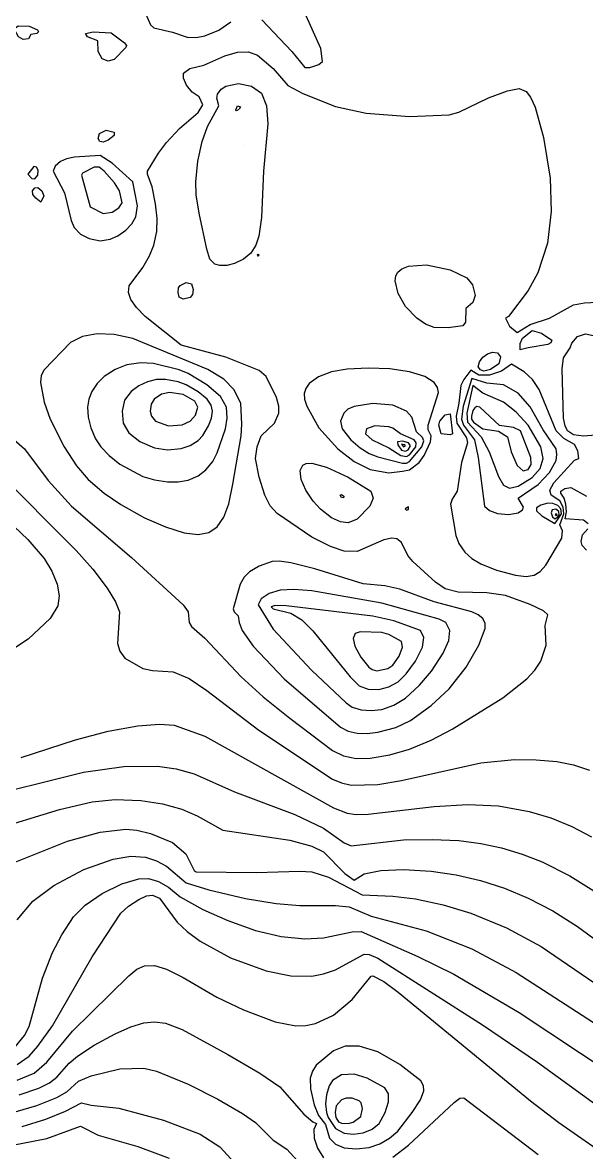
# Model space of a CAD drawing. Header units: inches. Extents: x 2608994 to 2618701, y 1261813 to 1271655.
# Drawn here: x 2612029 to 2612713, y 1266812 to 1268184 of the extents above; entities that cross this region are included whole.
import ezdxf

# ---------------------------------------------------------------- set-up
doc = ezdxf.new("R2010")
doc.units = ezdxf.units.IN
doc.header["$MEASUREMENT"] = 0

msp = doc.modelspace()

# ---------------------------------------------------------------- linework, layer by layer
for points, elevation in [([(2612319.3, 1268187.5), (2612355.7, 1268149.1), (2612371.8, 1268129.9), (2612377.6, 1268129.8), (2612388.6, 1268133.5), (2612393.1, 1268137.1), (2612390.9, 1268152.7), (2612360.8, 1268220.8)], 239), ([(2612178.8, 1268194.7), (2612184.4, 1268181.7), (2612188.5, 1268177.9), (2612210.8, 1268172.8), (2612228.8, 1268166.7), (2612239.6, 1268166.3), (2612250.4, 1268168.2), (2612267.2, 1268175.2), (2612281.7, 1268185.1)], 239), ([(2612046.4, 1268170.9), (2612039.2, 1268169.8), (2612036.1, 1268164.7), (2612029.6, 1268163.7), (2612023.9, 1268167.1), (2612018.8, 1268176.7), (2612023.6, 1268180.5), (2612036.8, 1268179.8), (2612047, 1268175.5), (2612048.4, 1268173.1), (2612046.4, 1268170.9)], 240), ([(2612140, 1268139.5), (2612132.8, 1268137.3), (2612125.6, 1268140.1), (2612120.7, 1268149.1), (2612120.4, 1268162.3), (2612108, 1268167.1), (2612105.2, 1268171.2), (2612114.8, 1268173.1), (2612136.7, 1268171.9), (2612152.8, 1268159.9), (2612155.2, 1268156.3), (2612154.5, 1268153.9), (2612140, 1268139.5)], 240), ([(2612015.2, 1267680.7), (2612031.2, 1267666.7), (2612060, 1267628.3), (2612088.4, 1267597.1), (2612161.1, 1267534.7), (2612223.8, 1267477.1), (2612230.1, 1267468.7), (2612231.4, 1267455.5), (2612234, 1267450.7), (2612250.4, 1267436.7), (2612294.4, 1267389.5), (2612321.1, 1267365.5), (2612353.6, 1267339.3), (2612405.2, 1267300.2), (2612418.4, 1267293.5), (2612434, 1267290.4), (2612450.8, 1267291), (2612474.8, 1267294.8), (2612498.8, 1267301.6), (2612524.9, 1267312.7), (2612550.6, 1267325.9), (2612611.9, 1267364.3), (2612641.1, 1267387.1), (2612651, 1267397.9), (2612658.2, 1267408.7), (2612664.6, 1267427.9), (2612663.5, 1267451.9), (2612666.8, 1267465.1), (2612661.4, 1267469.9), (2612645.2, 1267477.6), (2612615.2, 1267488.4), (2612592.4, 1267491.8), (2612557.6, 1267492.3), (2612542, 1267496.4), (2612530.3, 1267504.7), (2612502.6, 1267529.9), (2612496.8, 1267537.1), (2612489.2, 1267552.6), (2612483.2, 1267557.3), (2612477.2, 1267558.1), (2612467.6, 1267555.9), (2612435.2, 1267541.7), (2612419.6, 1267542.3), (2612402.8, 1267547.9), (2612380, 1267559.4), (2612338, 1267588.1), (2612329.6, 1267597.3), (2612323, 1267610.3), (2612316.4, 1267632.1), (2612311.9, 1267654.7), (2612313.9, 1267669.1), (2612318.8, 1267682.2), (2612334.9, 1267697.9), (2612340.1, 1267709.9), (2612339.9, 1267718.3), (2612337.2, 1267729.1), (2612324.6, 1267754.3), (2612316.4, 1267761.9), (2612275.6, 1267778), (2612221.6, 1267792.6), (2612177.8, 1267827.5), (2612167.2, 1267838.3), (2612160.4, 1267847.9), (2612157.5, 1267856.3), (2612158.5, 1267864.7), (2612174.8, 1267886.9), (2612183.2, 1267901.1), (2612188.3, 1267913.9), (2612191.8, 1267930.7), (2612192.5, 1267946.3), (2612190.5, 1267964.3), (2612186.3, 1267984.7), (2612180.5, 1268000.3), (2612180.8, 1268003.7), (2612193.9, 1268025.5), (2612203.8, 1268038.7), (2612219.5, 1268055.5), (2612242, 1268074.9), (2612247.9, 1268084.3), (2612243.2, 1268094), (2612235, 1268099.9), (2612227.9, 1268108.3), (2612224.2, 1268116.7), (2612224.4, 1268122.7), (2612232, 1268128.7), (2612249.2, 1268132.7), (2612274.4, 1268144), (2612290, 1268148.5), (2612303.2, 1268148.9), (2612314, 1268144.8), (2612333.2, 1268128.6), (2612351.2, 1268107.9), (2612369.2, 1268098), (2612408.8, 1268082.5), (2612446, 1268074.1), (2612498.8, 1268070.3), (2612546.8, 1268072.4), (2612558.8, 1268075.5), (2612594.8, 1268092.8), (2612617.6, 1268101.4), (2612632, 1268104.3), (2612640.4, 1268100.8), (2612645.5, 1268093.9), (2612651.2, 1268081.6), (2612661.3, 1268044.7), (2612669.3, 1267995.5), (2612670.5, 1267954.7), (2612666.2, 1267916.3), (2612654.6, 1267880.3), (2612642.6, 1267858.7), (2612618.8, 1267827.5), (2612615.4, 1267825.1), (2612620.1, 1267815.5), (2612629.6, 1267807.8), (2612645.2, 1267817.7), (2612668.7, 1267825.1), (2612698, 1267841.5), (2612711.2, 1267844), (2612734, 1267845.2)], 240), ([(2612286.4, 1267891.5), (2612276.8, 1267889.1), (2612268.4, 1267889.2), (2612262.4, 1267890.7), (2612256.4, 1267897.1), (2612252.5, 1267909.1), (2612243.2, 1267952.7), (2612239.9, 1267975.1), (2612239.5, 1267990.7), (2612241.7, 1268015.9), (2612246.9, 1268039.9), (2612253.6, 1268057.9), (2612267.1, 1268083.1), (2612264.7, 1268092.7), (2612265.7, 1268097.5), (2612270.2, 1268103.5), (2612275.6, 1268107.2), (2612291.2, 1268110.4), (2612306.8, 1268107), (2612319, 1268098.7), (2612325.2, 1268083.1), (2612326.9, 1268061.5), (2612321.3, 1268003.9), (2612318.9, 1267947.5), (2612315.7, 1267924.7), (2612312, 1267913.9), (2612306, 1267904.3), (2612297.2, 1267897), (2612286.4, 1267891.5)], 241), ([(2612291.5, 1268078.9), (2612288.8, 1268077.3), (2612288, 1268078.3), (2612290, 1268083.1), (2612293.6, 1268081.9), (2612291.8, 1268079)], 242), ([(2612132.8, 1268041.6), (2612126.8, 1268039), (2612122.6, 1268039.9), (2612120.8, 1268043.5), (2612122.2, 1268049.5), (2612130.4, 1268053.6), (2612140, 1268051.1), (2612140.1, 1268047.1), (2612132.8, 1268041.6)], 240), ([(2612297.2, 1268035.1), (2612297.2, 1268035.1), (2612297.2, 1268035.2), (2612297.2, 1268035.1), (2612297.2, 1268035.1)], 242), ([(2612135.2, 1267921.3), (2612144.8, 1267925.4), (2612154.4, 1267932.1), (2612161.6, 1267939.9), (2612166.4, 1267948.3), (2612168.6, 1267961.9), (2612162.7, 1267990.7), (2612137.9, 1268013.5), (2612123.2, 1268022.8), (2612092, 1268021), (2612082.4, 1268019), (2612075.2, 1268015.7), (2612068.4, 1268009.9), (2612066.1, 1268003.9), (2612079.7, 1267977.5), (2612087.9, 1267943.9), (2612091.7, 1267935.5), (2612099.2, 1267927.5), (2612110, 1267922), (2612123.2, 1267919.4), (2612135.2, 1267921.3)], 239), ([(2612035.4, 1268000.3), (2612040.4, 1267994.9), (2612044, 1267994.7), (2612047.5, 1267999.1), (2612048.1, 1268005.1), (2612045.7, 1268008.7), (2612042.8, 1268009.7), (2612035.4, 1268000.3)], 239), ([(2612137.6, 1267954), (2612146, 1267959.4), (2612149.8, 1267965.5), (2612146.6, 1267979.9), (2612140.5, 1267989.5), (2612128.2, 1268003.9), (2612122, 1268008.7), (2612116, 1268008.7), (2612101.8, 1268001.5), (2612100.7, 1267999.1), (2612111, 1267960.7), (2612126.8, 1267952.3), (2612137.6, 1267954)], 238), ([(2612045.2, 1267971), (2612041.6, 1267975.5), (2612041.1, 1267979.9), (2612043.9, 1267983.5), (2612047.6, 1267984), (2612052.5, 1267979.9), (2612055, 1267973.9), (2612051.2, 1267966.3), (2612045.2, 1267971)], 240), ([(2612315.2, 1267900.7), (2612314, 1267901.9), (2612315.2, 1267903.1), (2612316.4, 1267901.9), (2612315.2, 1267900.7)], 241), ([(2612563.6, 1267815.8), (2612545.6, 1267813.6), (2612528.8, 1267814), (2612518, 1267817.9), (2612507.6, 1267825.1), (2612493.9, 1267839.5), (2612484.9, 1267855.1), (2612481.4, 1267870.7), (2612482, 1267876.7), (2612484.4, 1267881.2), (2612489.3, 1267885.1), (2612497.6, 1267888.3), (2612519.2, 1267889.9), (2612548, 1267884.1), (2612568.4, 1267874.1), (2612575.2, 1267865.9), (2612578.3, 1267852.7), (2612575.4, 1267844.3), (2612567, 1267837.1), (2612566.6, 1267820.3), (2612563.6, 1267815.8)], 241), ([(2612232.4, 1267850.4), (2612224, 1267848.5), (2612219.2, 1267850.7), (2612217.8, 1267856.3), (2612218.4, 1267862.3), (2612220.4, 1267865.1), (2612227.6, 1267868.6), (2612234, 1267867.1), (2612236.2, 1267859.9), (2612235.1, 1267853.9), (2612232.4, 1267850.4)], 241), ([(2612255.2, 1267565), (2612265.4, 1267571.9), (2612273.2, 1267583.6), (2612279.2, 1267599.8), (2612284.3, 1267623.5), (2612294.4, 1267682.3), (2612295.1, 1267696.7), (2612293.9, 1267721.9), (2612285.5, 1267738.7), (2612273.2, 1267751.1), (2612254, 1267762.9), (2612162.8, 1267800.4), (2612140, 1267805.3), (2612119.6, 1267806.1), (2612101.6, 1267802.9), (2612087.2, 1267795.7), (2612055.1, 1267762.7), (2612051.5, 1267755.5), (2612050.7, 1267747.1), (2612055.4, 1267723.1), (2612062.5, 1267702.7), (2612079.4, 1267669.1), (2612094.4, 1267645.8), (2612108.8, 1267629.2), (2612128, 1267612.8), (2612148.4, 1267598.9), (2612177.2, 1267582.8), (2612202.4, 1267571.7), (2612225.2, 1267564.7), (2612242, 1267562.5), (2612255.2, 1267565)], 239), ([(2612642.8, 1267789.4), (2612633.2, 1267786.8), (2612633.2, 1267794.6), (2612636, 1267801.1), (2612647.6, 1267810.4), (2612659.1, 1267807.1), (2612671.7, 1267798.7), (2612670.4, 1267795.4), (2612666.8, 1267793.1), (2612642.8, 1267789.4)], 241), ([(2612765.2, 1267686.4), (2612710, 1267682.1), (2612698, 1267683.5), (2612690.6, 1267688.3), (2612687.5, 1267694.3), (2612685.8, 1267703.9), (2612683.9, 1267763.9), (2612685.6, 1267777.1), (2612693.8, 1267789.1), (2612695.9, 1267795.1), (2612702.8, 1267803.2), (2612712.4, 1267806.3), (2612725.2, 1267803.5)], 241), ([(2612597.2, 1267763), (2612588.8, 1267760.9), (2612585, 1267762.7), (2612582.2, 1267766.3), (2612583.5, 1267772.3), (2612587.6, 1267778), (2612593.6, 1267782.1), (2612599.6, 1267783.8), (2612605.6, 1267783), (2612609.1, 1267778.3), (2612607.3, 1267769.9), (2612597.2, 1267763)], 241), ([(2612230, 1267628.6), (2612242, 1267633.6), (2612251.6, 1267640.9), (2612260, 1267651.1), (2612265.4, 1267661.9), (2612275.4, 1267690.7), (2612277.2, 1267703.9), (2612276.6, 1267717.1), (2612269.1, 1267730.3), (2612252.8, 1267744.5), (2612230, 1267758), (2612219.2, 1267762.5), (2612188, 1267770.4), (2612172.4, 1267771.1), (2612155.6, 1267768.4), (2612141.2, 1267762.9), (2612128, 1267754.4), (2612119.4, 1267745.9), (2612112.9, 1267736.3), (2612109.3, 1267726.7), (2612108, 1267717.1), (2612108.6, 1267705.1), (2612111.8, 1267691.9), (2612117.5, 1267678.7), (2612123.9, 1267669.1), (2612134.2, 1267658.3), (2612147.2, 1267648), (2612174.8, 1267633.1), (2612189.2, 1267629), (2612204.8, 1267626.6), (2612218, 1267626.5), (2612230, 1267628.6)], 238), ([(2612490.4, 1267639.3), (2612498.8, 1267640.9), (2612510.4, 1267649.9), (2612516.4, 1267658.3), (2612524.4, 1267675.1), (2612524.9, 1267682.3), (2612521.5, 1267689.5), (2612521.3, 1267695.5), (2612533.8, 1267735.1), (2612532.9, 1267741.1), (2612528.8, 1267747.2), (2612517.2, 1267754.3), (2612498.8, 1267759.9), (2612474.8, 1267763.6), (2612448.4, 1267764.7), (2612423.2, 1267763.3), (2612404, 1267759.9), (2612388.4, 1267754.1), (2612376.9, 1267745.9), (2612372.7, 1267739.9), (2612371, 1267733.9), (2612371.4, 1267726.7), (2612374.2, 1267718.3), (2612388.8, 1267691.9), (2612411.6, 1267666.7), (2612431.6, 1267651), (2612450.8, 1267641.5), (2612473.6, 1267637.3), (2612490.4, 1267639.3)], 240), ([(2612650, 1267513.2), (2612657.2, 1267517.4), (2612664.4, 1267525.1), (2612683.6, 1267558.1), (2612684.3, 1267567.1), (2612681.2, 1267574.3), (2612686.2, 1267587.5), (2612685.2, 1267595.9), (2612681.2, 1267603.3), (2612670.7, 1267610.3), (2612669.1, 1267616.3), (2612674, 1267625.4), (2612699.2, 1267652.8), (2612704.3, 1267654.7), (2612703.2, 1267664.3), (2612699.2, 1267672), (2612686, 1267679.2), (2612676.7, 1267688.3), (2612656.3, 1267738.7), (2612648.1, 1267750.7), (2612638, 1267760.1), (2612622.4, 1267769.5), (2612610.4, 1267760.9), (2612596, 1267756.2), (2612582.8, 1267756), (2612573.2, 1267762.2), (2612564.5, 1267750.7), (2612561.1, 1267743.5), (2612558.8, 1267722), (2612555.2, 1267706.3), (2612556.3, 1267697.9), (2612568, 1267679.9), (2612569.3, 1267673.9), (2612561.8, 1267649.9), (2612556.6, 1267615.1), (2612550.4, 1267605.5), (2612548.6, 1267599.5), (2612554.8, 1267561.1), (2612558.8, 1267551.4), (2612566, 1267541.1), (2612574.4, 1267533.4), (2612585.2, 1267526.8), (2612604.4, 1267519.3), (2612627.2, 1267513.1), (2612640.4, 1267511.3), (2612650, 1267513.2)], 240), ([(2612221.6, 1267667), (2612232.4, 1267670.7), (2612242, 1267676.6), (2612248, 1267682.9), (2612254.8, 1267694.3), (2612258.5, 1267703.9), (2612259.6, 1267712.3), (2612258, 1267719.5), (2612253.1, 1267726.7), (2612242, 1267735.7), (2612227.6, 1267744.4), (2612218, 1267748), (2612202.4, 1267750.9), (2612191.6, 1267750.6), (2612180.8, 1267747.9), (2612170, 1267742.9), (2612160.7, 1267736.3), (2612152.9, 1267725.5), (2612149.7, 1267712.3), (2612151.1, 1267697.9), (2612157.9, 1267685.9), (2612171.2, 1267675.6), (2612189.2, 1267667.7), (2612204.8, 1267665.4), (2612221.6, 1267667)], 237), ([(2612630.8, 1267588.9), (2612635.8, 1267592.3), (2612637.1, 1267595.9), (2612630.6, 1267606.7), (2612654.8, 1267623.1), (2612668.8, 1267637.9), (2612676.6, 1267652.3), (2612677.7, 1267659.5), (2612676.6, 1267666.7), (2612661, 1267689.5), (2612645.2, 1267717.6), (2612630.8, 1267734.1), (2612612.8, 1267744.2), (2612592.4, 1267746.3), (2612574.4, 1267752), (2612563.8, 1267718.3), (2612561.9, 1267702.7), (2612564.3, 1267695.5), (2612577.7, 1267677.5), (2612582.1, 1267655.9), (2612589.8, 1267597.1), (2612596, 1267591.5), (2612605.6, 1267588), (2612618.8, 1267586.9), (2612630.8, 1267588.9)], 239), ([(2612222.8, 1267695.7), (2612232.4, 1267700.3), (2612239, 1267707.5), (2612241.9, 1267717.1), (2612238.1, 1267724.3), (2612224, 1267732.4), (2612207.2, 1267735), (2612197.6, 1267732.8), (2612188.6, 1267726.7), (2612185.2, 1267720.7), (2612184, 1267712.3), (2612185.7, 1267706.3), (2612190.3, 1267700.3), (2612206, 1267694.3), (2612222.8, 1267695.7)], 236), ([(2612630.8, 1267621.4), (2612647.6, 1267631.7), (2612657.5, 1267642.7), (2612660.9, 1267654.7), (2612658.2, 1267669.1), (2612642.7, 1267695.5), (2612628.4, 1267711.1), (2612612.8, 1267723.1), (2612587.6, 1267734.2), (2612575.6, 1267743.3), (2612568.3, 1267709.9), (2612569.1, 1267699.1), (2612585.9, 1267681.1), (2612595.5, 1267663.1), (2612606.9, 1267633.1), (2612612.8, 1267622.5), (2612620, 1267618.8), (2612630.8, 1267621.4)], 238), ([(2612498.8, 1267651.1), (2612513.5, 1267669.1), (2612516, 1267676.3), (2612514.4, 1267680.4), (2612507.2, 1267687.1), (2612501.5, 1267705.1), (2612495.2, 1267712.3), (2612478.4, 1267719.4), (2612454.4, 1267721.7), (2612431.6, 1267718.1), (2612424, 1267714.7), (2612418.8, 1267709.9), (2612415.1, 1267700.3), (2612416.9, 1267690.7), (2612427.5, 1267677.5), (2612438.8, 1267667.6), (2612449.6, 1267661), (2612460.4, 1267656.9), (2612490.4, 1267649.2), (2612495.2, 1267649.1), (2612498.8, 1267651.1)], 239), ([(2612537, 1267684.7), (2612534.2, 1267695.5), (2612535.5, 1267700.3), (2612542, 1267708), (2612548, 1267708.9), (2612550.8, 1267684.7), (2612548, 1267683.4), (2612537, 1267684.7)], 241), ([(2612642.7, 1267641.5), (2612646.3, 1267647.5), (2612646, 1267655.9), (2612633.3, 1267688.3), (2612624.8, 1267692.6), (2612608, 1267694.9), (2612584, 1267717.3), (2612580.4, 1267717.9), (2612578, 1267716.5), (2612575.6, 1267713.3), (2612573.9, 1267706.3), (2612574.1, 1267702.7), (2612576.4, 1267699.1), (2612587.6, 1267690.7), (2612606.8, 1267688.1), (2612617.7, 1267681.1), (2612622, 1267663.1), (2612629.4, 1267646.3), (2612636.8, 1267639.8), (2612642.7, 1267641.5)], 237), ([(2612495.2, 1267657.2), (2612498.8, 1267659.4), (2612506.5, 1267669.1), (2612507, 1267673.9), (2612504.3, 1267677.5), (2612487.7, 1267684.7), (2612478.4, 1267691.5), (2612473.6, 1267693.2), (2612456.8, 1267694.4), (2612446.7, 1267690.7), (2612445.5, 1267684.7), (2612453.2, 1267677.4), (2612473.6, 1267667.7), (2612488, 1267658.6), (2612495.2, 1267657.2)], 238), ([(2612497, 1267665.5), (2612500, 1267670.3), (2612497.6, 1267673.8), (2612490.4, 1267675.8), (2612484.1, 1267675.1), (2612484.6, 1267671.5), (2612489.2, 1267665.1), (2612494, 1267663.7), (2612497, 1267665.5)], 237), ([(2612491.6, 1267668.8), (2612493.9, 1267670.3), (2612493.1, 1267671.5), (2612489.2, 1267672.1), (2612491.6, 1267668.8)], 236), ([(2611997.2, 1267639.9), (2612094.2, 1267543.1), (2612114.3, 1267520.3), (2612131.5, 1267497.5), (2612141.8, 1267480.7), (2612146.8, 1267468.7), (2612144.1, 1267430.3), (2612146.9, 1267420.7), (2612153.2, 1267412.4), (2612174.8, 1267399.8), (2612186.8, 1267397.4), (2612212, 1267395.7), (2612231.2, 1267387.6), (2612252.8, 1267372.9), (2612315.9, 1267324.7), (2612405.2, 1267265.4), (2612416, 1267260.7), (2612428, 1267258), (2612460.4, 1267259), (2612489.2, 1267263.6), (2612585.2, 1267285.2), (2612626, 1267289.1), (2612652.4, 1267289), (2612677.6, 1267286.7), (2612698, 1267282.6), (2612717.2, 1267276.1)], 241), ([(2612424.4, 1267576.8), (2612414.8, 1267578), (2612404, 1267582.9), (2612390.8, 1267593.3), (2612381.6, 1267603.1), (2612372.8, 1267616.3), (2612367.2, 1267629.5), (2612366, 1267640.3), (2612369.2, 1267646.8), (2612373.4, 1267648.7), (2612380, 1267649), (2612398, 1267644.4), (2612424.4, 1267632.1), (2612451.6, 1267615.1), (2612454.7, 1267606.7), (2612450.7, 1267597.1), (2612435.2, 1267581.1), (2612424.4, 1267576.8)], 241), ([(2611977.2, 1267611.5), (2612035.4, 1267556.3), (2612055.1, 1267533.5), (2612064.5, 1267517.9), (2612070.9, 1267502.3), (2612073.3, 1267487.9), (2612071.6, 1267475.9), (2612062.4, 1267460.3), (2612035.6, 1267435.2), (2612012, 1267419.5)], 242), ([(2612416, 1267607.4), (2612414.5, 1267610.3), (2612416, 1267611.2), (2612419.1, 1267609.1), (2612418.4, 1267607.1), (2612416, 1267607.4)], 242), ([(2612715.6, 1267575.5), (2612710, 1267580), (2612687.8, 1267581.5), (2612689.3, 1267589.9), (2612688.7, 1267599.5), (2612686.4, 1267606.7), (2612682.3, 1267612.7), (2612682.4, 1267615.1), (2612687.2, 1267618.3), (2612694.4, 1267619.7), (2612713.6, 1267609.2)], 241), ([(2612493.6, 1267593.5), (2612495.2, 1267592.1), (2612497.6, 1267592.7), (2612497.6, 1267596.2), (2612493.6, 1267593.5)], 240), ([(2612676.9, 1267577.9), (2612683.4, 1267587.5), (2612682.4, 1267593.7), (2612678.8, 1267597.7), (2612672.8, 1267600.3), (2612666.8, 1267600.5), (2612658.2, 1267598.3), (2612652.8, 1267594.7), (2612652.8, 1267591.1), (2612659.5, 1267585.1), (2612675.2, 1267575.8), (2612676.9, 1267577.9)], 239), ([(2612678.8, 1267583.9), (2612680.5, 1267586.3), (2612680, 1267590.4), (2612676.4, 1267593.2), (2612672, 1267592.3), (2612670.5, 1267588.7), (2612672.5, 1267583.9), (2612675.2, 1267581.6), (2612678.8, 1267583.9)], 238), ([(2612676.7, 1267585.1), (2612678, 1267586.3), (2612676.4, 1267587.7), (2612675.6, 1267586.3), (2612676.7, 1267585.1)], 237), ([(2612713.6, 1267543.3), (2612708.5, 1267549.1), (2612707.3, 1267553.9), (2612708.8, 1267562), (2612715.2, 1267569.5)], 241), ([(2612460.4, 1267322.4), (2612482, 1267328.1), (2612500.1, 1267336.7), (2612525.1, 1267354.7), (2612546.7, 1267375.1), (2612567.6, 1267401.5), (2612582.9, 1267427.9), (2612590.7, 1267448.3), (2612590.6, 1267454.3), (2612587.7, 1267460.3), (2612582, 1267465.1), (2612574.4, 1267468.5), (2612528.5, 1267480.7), (2612486.8, 1267496), (2612468.8, 1267500), (2612442.4, 1267502.5), (2612383.6, 1267520.8), (2612354.8, 1267527.9), (2612340.4, 1267530.2), (2612332, 1267529.6), (2612316.4, 1267524.2), (2612304.4, 1267517.1), (2612298.1, 1267510.7), (2612293.3, 1267502.3), (2612284.7, 1267472.3), (2612285.8, 1267468.7), (2612290.6, 1267463.9), (2612291.8, 1267455.5), (2612295.7, 1267445.9), (2612308.9, 1267426.7), (2612346.7, 1267387.1), (2612414.8, 1267328.6), (2612424.4, 1267323.8), (2612435.2, 1267321.2), (2612447.2, 1267320.7), (2612460.4, 1267322.4)], 239), ([(2612465.2, 1267350.1), (2612479.6, 1267355.1), (2612494, 1267363.8), (2612510.8, 1267379.5), (2612525.3, 1267396.7), (2612539.5, 1267418.3), (2612546.5, 1267433.9), (2612547.7, 1267445.9), (2612542.7, 1267455.5), (2612534.8, 1267459.7), (2612465.2, 1267479.2), (2612380, 1267494.2), (2612358.4, 1267495.8), (2612341.6, 1267494.8), (2612328.4, 1267490.9), (2612318.8, 1267484.2), (2612314.9, 1267477.1), (2612333.2, 1267447.5), (2612379.9, 1267397.9), (2612422, 1267357.9), (2612429.2, 1267352.9), (2612440, 1267349.4), (2612452, 1267348.6), (2612465.2, 1267350.1)], 238), ([(2612448.4, 1267374.5), (2612461.6, 1267374.1), (2612473.6, 1267377.3), (2612484.8, 1267383.5), (2612494.6, 1267393.1), (2612506.2, 1267408.7), (2612514.3, 1267425.5), (2612516, 1267437.5), (2612512, 1267445.8), (2612479.6, 1267457.8), (2612454.4, 1267463.3), (2612348.8, 1267475.7), (2612335.6, 1267476.1), (2612330.7, 1267474.7), (2612333.2, 1267472.4), (2612354.8, 1267467.1), (2612368, 1267458.7), (2612381.2, 1267445.3), (2612426.5, 1267389.5), (2612437.6, 1267378.7), (2612448.4, 1267374.5)], 237), ([(2612472.4, 1267399.6), (2612478.6, 1267403.9), (2612486.3, 1267414.7), (2612490.2, 1267425.5), (2612489.2, 1267432.7), (2612473.5, 1267441.1), (2612465.2, 1267443.3), (2612438.8, 1267444.3), (2612432.6, 1267442.3), (2612430.3, 1267436.3), (2612432.5, 1267426.7), (2612439.7, 1267413.5), (2612449.2, 1267401.5), (2612453.2, 1267398.4), (2612459.2, 1267397), (2612472.4, 1267399.6)], 236), ([(2612027.2, 1267291.7), (2612093.2, 1267313.1), (2612132.8, 1267323.7), (2612168.8, 1267330), (2612195.2, 1267332), (2612213.2, 1267331), (2612250.4, 1267317.7), (2612406.4, 1267230.7), (2612423.2, 1267224.1), (2612434, 1267222.6), (2612448.4, 1267223), (2612528.8, 1267232.3), (2612569.6, 1267234.5), (2612606.8, 1267232.8), (2612644, 1267226), (2612670.4, 1267218.2), (2612695.6, 1267208), (2612719.6, 1267195.4)], 242), ([(2611966, 1267239.9), (2612102.8, 1267273.9), (2612152, 1267280.9), (2612192.8, 1267281.3), (2612215.6, 1267278), (2612237.2, 1267271.9), (2612286.4, 1267249.9), (2612359.6, 1267222.3), (2612394.5, 1267205.9), (2612419.6, 1267188), (2612428, 1267184.2), (2612491.6, 1267191.6), (2612526.4, 1267192.2), (2612558.8, 1267190.7), (2612585.2, 1267187.3), (2612610.4, 1267182), (2612635.6, 1267174.3), (2612659.6, 1267164.9), (2612693.2, 1267148.1), (2612725.6, 1267127.7)], 243), ([(2611988.8, 1267202.5), (2612074, 1267228.4), (2612113.6, 1267237.6), (2612141.2, 1267240.5), (2612172.4, 1267239.3), (2612198.8, 1267235.4), (2612222.2, 1267228.7), (2612240.8, 1267220.7), (2612272, 1267203.4), (2612353.6, 1267191.4), (2612380, 1267184.1), (2612394.2, 1267177.1), (2612420.4, 1267150.7), (2612431.6, 1267142.8), (2612443.6, 1267150.2), (2612464, 1267154.4), (2612491.6, 1267155.6), (2612525.2, 1267153.6), (2612555.2, 1267149.3), (2612585, 1267142.3), (2612614, 1267132.8), (2612642.8, 1267120.7), (2612672.8, 1267105.2), (2612702.8, 1267086.5), (2612827.6, 1266994.6)], 244), ([(2612018.7, 1267163.9), (2612083.6, 1267190), (2612123.2, 1267201), (2612154.4, 1267204.4), (2612167.6, 1267203.3), (2612184.4, 1267199.4), (2612210.8, 1267188.4), (2612227, 1267174.7), (2612237.4, 1267154.3), (2612239.6, 1267152.9), (2612312.8, 1267151.8), (2612365.6, 1267153.6), (2612380, 1267152.8), (2612400.4, 1267146.2), (2612441.2, 1267124.8), (2612478.4, 1267123.4), (2612506, 1267120), (2612539.6, 1267112.7), (2612573.2, 1267102.5), (2612616.4, 1267084.7), (2612658.5, 1267061.9), (2612796.4, 1266967.8)], 245), ([(2612022.6, 1267094.3), (2612041.6, 1267117.2), (2612066.9, 1267136.3), (2612103.2, 1267155.5), (2612138.8, 1267168), (2612160.4, 1267171.6), (2612178.4, 1267170.4), (2612191.6, 1267166), (2612203.6, 1267159.8), (2612227.6, 1267139.5), (2612255.2, 1267130.7), (2612299.6, 1267120.3), (2612336.8, 1267114.2), (2612365.6, 1267111.8), (2612408.8, 1267111.7), (2612425.6, 1267110.1), (2612452, 1267098.9), (2612519, 1267081.1), (2612574.4, 1267059.1), (2612628.4, 1267030.3), (2612894.8, 1266858.1)], 246), ([(2612020.4, 1266940.7), (2612031.2, 1266953.9), (2612036.9, 1266964.7), (2612053.2, 1267023.5), (2612065.3, 1267054.7), (2612076.6, 1267076.3), (2612091, 1267097.9), (2612105.1, 1267112.3), (2612125.6, 1267126.4), (2612149.6, 1267138.3), (2612170, 1267144.2), (2612182, 1267144.7), (2612194, 1267140.9), (2612206, 1267134.1), (2612220.4, 1267122.3), (2612248, 1267107.1), (2612278, 1267093.5), (2612311.6, 1267081.7), (2612342.8, 1267074.2), (2612371.6, 1267071.4), (2612394.4, 1267072.7), (2612429.2, 1267079.7), (2612440, 1267080.1), (2612508.7, 1267049.9), (2612552.6, 1267028.3), (2612632, 1266981.8), (2612816.8, 1266859.3)], 247), ([(2612022.4, 1266918.7), (2612036.8, 1266928.8), (2612047.6, 1266940.9), (2612065.2, 1266965.9), (2612113.6, 1267049.7), (2612148.4, 1267102.7), (2612157.4, 1267111.1), (2612170, 1267119.3), (2612179.6, 1267123.8), (2612186.8, 1267124.5), (2612195.1, 1267120.7), (2612216.8, 1267091.5), (2612228.8, 1267080.2), (2612244.4, 1267068.7), (2612281.6, 1267048.4), (2612324.8, 1267032.7), (2612354.8, 1267026.5), (2612380, 1267026.2), (2612394.4, 1267028.8), (2612408.8, 1267033.6), (2612443.6, 1267052.9), (2612449.6, 1267052.5), (2612460.4, 1267047.7), (2612587.2, 1266967.1), (2612654.3, 1266921.5), (2612734, 1266863.5)], 248), ([(2612022.4, 1266899.8), (2612043.1, 1266908.3), (2612058.6, 1266921.5), (2612089.6, 1266959.2), (2612158, 1267026.5), (2612167.6, 1267034.4), (2612177.2, 1267038.7), (2612189.2, 1267038.8), (2612203.6, 1267034.4), (2612224, 1267024.5), (2612264.8, 1267000.7), (2612297.2, 1266985.3), (2612335.6, 1266970.5), (2612360.8, 1266965.6), (2612372.8, 1266966.1), (2612384.8, 1266968.6), (2612406.4, 1266978.6), (2612429.2, 1266997.7), (2612452.3, 1267025.9), (2612454.4, 1267026.5), (2612467.6, 1267019.6), (2612485, 1267006.7), (2612645.6, 1266874.7), (2612680, 1266848.2), (2612753.2, 1266797.1)], 249), ([(2612024.8, 1266881.7), (2612048.8, 1266890), (2612061.7, 1266896.3), (2612070.7, 1266903.5), (2612085.6, 1266920.3), (2612095.6, 1266929), (2612116, 1266942.3), (2612141.2, 1266956.1), (2612160.4, 1266964.4), (2612176, 1266969.2), (2612189.2, 1266970.5), (2612202.4, 1266968.9), (2612222.8, 1266961.4), (2612278, 1266931), (2612316.9, 1266908.3), (2612341.5, 1266891.5), (2612370.4, 1266858.6), (2612381.2, 1266848.9), (2612385.8, 1266847.1), (2612382.7, 1266839.9), (2612383.1, 1266829.1), (2612387.2, 1266817.1), (2612394.4, 1266805.5)], 250), ([(2612419.6, 1266817.7), (2612434, 1266816.2), (2612449.6, 1266818), (2612462.8, 1266822.4), (2612474.6, 1266829.1), (2612484.4, 1266837.9), (2612501.9, 1266860.3), (2612511.9, 1266875.9), (2612516, 1266886.7), (2612515.8, 1266892.7), (2612512.5, 1266898.7), (2612486.8, 1266918.8), (2612460.4, 1266934.1), (2612437.6, 1266941), (2612420.8, 1266941.1), (2612406.4, 1266935.5), (2612385.5, 1266917.9), (2612380.8, 1266910.7), (2612378.2, 1266902.3), (2612378.5, 1266889.1), (2612383.1, 1266869.9), (2612388.4, 1266856.7), (2612396.8, 1266845.9), (2612401.5, 1266829.1), (2612408.7, 1266821.9), (2612419.6, 1266817.7)], 249), ([(2612020, 1266861.4), (2612046.4, 1266869.1), (2612070.4, 1266878.7), (2612082.8, 1266885.5), (2612096.8, 1266898.4), (2612112.4, 1266905.1), (2612147.2, 1266913.5), (2612176, 1266914.3), (2612191.6, 1266910.7), (2612230, 1266894.8), (2612266, 1266876.8), (2612296, 1266859.4), (2612311.7, 1266848.3), (2612333.2, 1266826.7), (2612350, 1266815.8), (2612371.5, 1266791.9)], 251), ([(2612419.6, 1266835.5), (2612430.4, 1266834.2), (2612442.4, 1266835.6), (2612453.2, 1266840.2), (2612461.9, 1266847.1), (2612469.3, 1266860.3), (2612473.4, 1266873.5), (2612473.1, 1266883.1), (2612468.7, 1266890.3), (2612447.2, 1266902.3), (2612431.6, 1266907.1), (2612416, 1266906.1), (2612405.2, 1266899.5), (2612401.1, 1266892.7), (2612397.9, 1266881.9), (2612396.9, 1266871.1), (2612397.9, 1266860.3), (2612400.1, 1266854.3), (2612408.8, 1266840.8), (2612419.6, 1266835.5)], 248), ([(2612028.4, 1266843.6), (2612057.2, 1266852.3), (2612081.2, 1266861.9), (2612100.4, 1266872.3), (2612112.4, 1266869.4), (2612146, 1266865.5), (2612200, 1266851.3), (2612244.4, 1266834), (2612268.4, 1266818.8), (2612291.2, 1266793.9)], 252), ([(2612430.4, 1266848.7), (2612439.8, 1266855.5), (2612441.6, 1266865.1), (2612440, 1266872.1), (2612437.5, 1266874.7), (2612429.2, 1266877.7), (2612422, 1266877.8), (2612416, 1266875.9), (2612409.7, 1266868.7), (2612408.3, 1266860.3), (2612409.3, 1266854.3), (2612412.4, 1266849.2), (2612416, 1266847.5), (2612424.4, 1266847.1), (2612430.4, 1266848.7)], 247), ([(2612478.4, 1266806.1), (2612497.6, 1266820.7), (2612552.8, 1266872.7), (2612560, 1266878), (2612564.8, 1266878.2), (2612654.8, 1266809.4)], 250), ([(2612002, 1266818.1), (2612058.4, 1266828.9), (2612099.2, 1266844), (2612120.8, 1266832.8), (2612168.8, 1266819.3), (2612206.8, 1266805.1)], 253)]:
    msp.add_lwpolyline(points, dxfattribs=dict(elevation=elevation))

doc.saveas('drawing.dxf')
